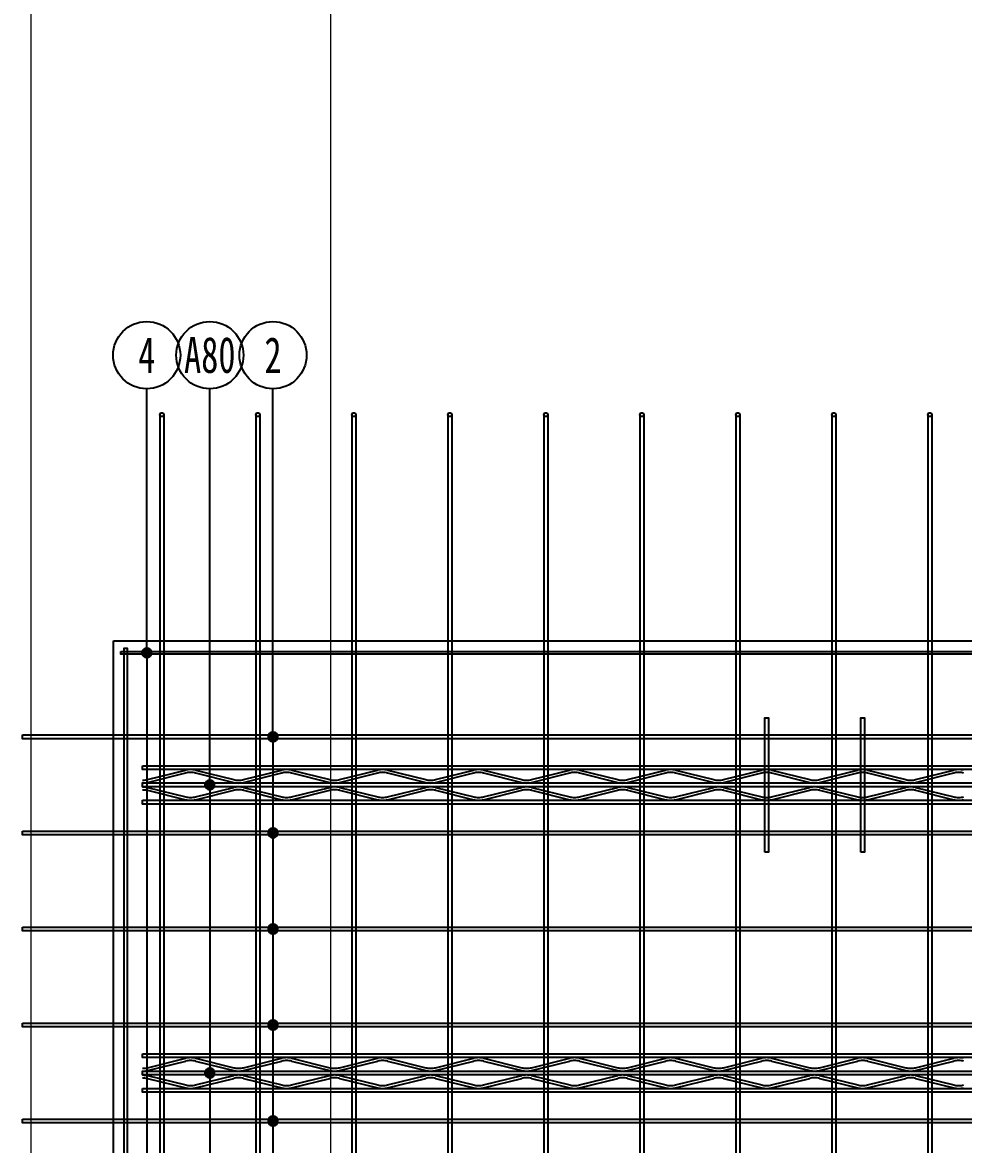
# Model space of a CAD drawing. Extents: x -524 to 129100, y -10500 to 1.
# Drawn here: x 45682 to 47643, y -7687 to -5351 of the extents above; entities that cross this region are included whole.
import ezdxf

# ---------------------------------------------------------------- set-up
doc = ezdxf.new("R2010")
doc.units = 0
doc.header["$LTSCALE"] = 250
doc.layers.get('0').update_dxf_attribs({"linetype": 'CONTINUOUS'})
for name, color, linetype in [('BeePC-CC', 171, 'CONTINUOUS'), ('BeePC-GJ-LEVEL', 141, 'CONTINUOUS'), ('BeePC-GJ-Truss', 185, 'CONTINUOUS'), ('BeePC-TONG-ZT', 50, 'CONTINUOUS')]:
    doc.layers.add(name, color=color, linetype=linetype)
doc.layers.add('G-ANNO-TTLB', color=7, linetype='CONTINUOUS', lineweight=9)
doc.layers.add('G-ANNO-TTLB-THIN', color=7, linetype='CONTINUOUS', lineweight=9)
doc.styles.add('通用样式', font='simfang.ttf', dxfattribs={"width": 0.7})

# ---------------------------------------------------------------- blocks, each defined once
blk = doc.blocks.new('A2-嗡嗡 - A2_嗡嗡-493291-DB1详图')
at = {"layer": 'G-ANNO-TTLB'}
blk.add_line((27.5, -513), (27.5, -113), dxfattribs=at)
at = {"layer": 'G-ANNO-TTLB-THIN'}
blk.add_line((2.5, -103), (2.5, -523), dxfattribs=at)
blk = doc.blocks.new('BeePC_TagPoint')
h = blk.add_hatch(color=256)
edge = h.paths.add_edge_path(flags=0)
edge.add_arc((0, 0), 10, 0, 180)
edge.add_arc((0, 0), 10, 180, 360)
blk.add_lwpolyline([(10, 0, 1), (-10, 0, 1)], format="xyb", close=True)

msp = doc.modelspace()

# ---------------------------------------------------------------- block references
at = {"xscale": 25, "yscale": 25, "zscale": 25}
msp.add_blockref('A2-嗡嗡 - A2_嗡嗡-493291-DB1详图', (45637.5, 2575), dxfattribs=at)

# ---------------------------------------------------------------- next in the draw order: linework, layer by layer
for points in [[(47228.6, -7078.4), (47228.6, -6798.4), (47236.6, -6798.4), (47236.6, -7078.4), (47228.6, -7078.4)], [(47428.6, -7078.4), (47428.6, -6798.4), (47436.6, -6798.4), (47436.6, -7078.4), (47428.6, -7078.4)]]:
    msp.add_lwpolyline(points)
at = {"layer": 'BeePC-CC'}
for p, q in [((45941.3, -6663.4), (45941.3, -6113.4)), ((46072.6, -6938.4), (46072.6, -6113.4)), ((46204.3, -6838.4), (46204.3, -6113.4)), ((45941.3, -6663.4), (45941.3, -9013.4)), ((46204.3, -6838.4), (46204.3, -7038.4)), ((46072.6, -6938.4), (46072.6, -7538.4)), ((46204.3, -7038.4), (46204.3, -7238.4)), ((46204.3, -7238.4), (46204.3, -7438.4)), ((46204.3, -7438.4), (46204.3, -7638.4)), ((46072.6, -7538.4), (46072.6, -8138.4)), ((46204.3, -7638.4), (46204.3, -7838.4))]:
    msp.add_line(p, q, dxfattribs=at)
for centre in [(45941.3, -6043.4), (46072.6, -6043.4), (46204.3, -6043.4)]:
    msp.add_circle(centre, 70, dxfattribs=at)
at = {"layer": 'BeePC-GJ-LEVEL'}
for points in [[(45968.6, -6167.4), (45968.6, -9509.4)], [(45976.6, -6167.4), (45976.6, -9509.4)], [(46168.6, -6167.4), (46168.6, -9509.4)], [(46176.6, -6167.4), (46176.6, -9509.4)], [(46368.6, -6167.4), (46368.6, -9509.4)], [(46376.6, -6167.4), (46376.6, -9509.4)], [(46568.6, -6167.4), (46568.6, -9509.4)], [(46576.6, -6167.4), (46576.6, -9509.4)], [(46768.6, -6167.4), (46768.6, -9509.4)], [(46776.6, -6167.4), (46776.6, -9509.4)], [(46968.6, -6167.4), (46968.6, -9509.4)], [(46976.6, -6167.4), (46976.6, -9509.4)], [(47168.6, -6167.4), (47168.6, -9509.4)], [(47176.6, -6167.4), (47176.6, -9509.4)], [(47368.6, -6167.4), (47368.6, -9509.4)], [(47376.6, -6167.4), (47376.6, -9509.4)], [(47568.6, -6167.4), (47568.6, -9509.4)], [(47576.6, -6167.4), (47576.6, -9509.4)], [(45894.3, -9023.4), (45894.3, -6653.4), (45900.3, -6653.4), (45900.3, -9023.4), (45894.3, -9023.4)], [(45887.3, -6660.4), (53477.8, -6660.4), (53477.8, -6666.4), (45887.3, -6666.4), (45887.3, -6660.4)], [(45682.3, -6834.4), (53632.8, -6834.4), (53632.8, -6842.4), (45682.3, -6842.4), (45682.3, -6834.4)], [(45682.3, -7034.4), (53632.8, -7034.4), (53632.8, -7042.4), (45682.3, -7042.4), (45682.3, -7034.4)], [(45682.3, -7234.4), (53632.8, -7234.4), (53632.8, -7242.4), (45682.3, -7242.4), (45682.3, -7234.4)], [(45682.3, -7434.4), (53632.8, -7434.4), (53632.8, -7442.4), (45682.3, -7442.4), (45682.3, -7434.4)], [(45682.3, -7634.4), (53632.8, -7634.4), (53632.8, -7642.4), (45682.3, -7642.4), (45682.3, -7634.4)]]:
    msp.add_lwpolyline(points, dxfattribs=at)
for centre in [(45972.6, -6167.4), (46172.6, -6167.4), (46372.6, -6167.4), (46572.6, -6167.4), (46772.6, -6167.4), (46972.6, -6167.4), (47172.6, -6167.4), (47372.6, -6167.4), (47572.6, -6167.4)]:
    msp.add_circle(centre, 4, dxfattribs=at)
at = {"layer": 'BeePC-GJ-Truss'}
for points in [[(45932.6, -6898.4), (53432.6, -6898.4), (53432.6, -6906.4), (45932.6, -6906.4), (45932.6, -6898.4)], [(45932.6, -6928.4), (45935.9, -6928.4), (45939.1, -6928.1), (45942.8, -6927.3), (46022.4, -6907.6)], [(45932.6, -6934.4), (53432.6, -6934.4), (53432.6, -6942.4), (45932.6, -6942.4), (45932.6, -6934.4), (45936, -6934.3), (45939.2, -6933.9), (45942.8, -6933.3), (46022.4, -6913.6)], [(46042.8, -6907.6), (46122.4, -6927.3)], [(46042.8, -6913.6), (46122.4, -6933.3)], [(46142.8, -6927.3), (46222.4, -6907.6)], [(46142.8, -6933.3), (46222.4, -6913.6)], [(46242.8, -6907.6), (46322.4, -6927.3)], [(46242.8, -6913.6), (46322.4, -6933.3)], [(46342.8, -6927.3), (46422.4, -6907.6)], [(46342.8, -6933.3), (46422.4, -6913.6)], [(46442.8, -6907.6), (46522.4, -6927.3)], [(46442.8, -6913.6), (46522.4, -6933.3)], [(46542.8, -6927.3), (46622.4, -6907.6)], [(46542.8, -6933.3), (46622.4, -6913.6)], [(46642.8, -6907.6), (46722.4, -6927.3)], [(46642.8, -6913.6), (46722.4, -6933.3)], [(46742.8, -6927.3), (46822.4, -6907.6)], [(46742.8, -6933.3), (46822.4, -6913.6)], [(46842.8, -6907.6), (46922.4, -6927.3)], [(46842.8, -6913.6), (46922.4, -6933.3)], [(46942.8, -6927.3), (47022.4, -6907.6)], [(46942.8, -6933.3), (47022.4, -6913.6)], [(47042.8, -6907.6), (47122.4, -6927.3)], [(47042.8, -6913.6), (47122.4, -6933.3)], [(47142.8, -6927.3), (47222.4, -6907.6)], [(47142.8, -6933.3), (47222.4, -6913.6)], [(47242.8, -6907.6), (47322.4, -6927.3)], [(47242.8, -6913.6), (47322.4, -6933.3)], [(47342.8, -6927.3), (47422.4, -6907.6)], [(47342.8, -6933.3), (47422.4, -6913.6)], [(47442.8, -6907.6), (47522.4, -6927.3)], [(47442.8, -6913.6), (47522.4, -6933.3)], [(47542.8, -6927.3), (47622.4, -6907.6)], [(47542.8, -6933.3), (47622.4, -6913.6)], [(45932.6, -6942.4), (45936, -6942.6), (45939.2, -6942.9), (45942.8, -6943.6), (46022.4, -6963.3)], [(45932.6, -6948.4), (45936.6, -6948.5), (45939.7, -6948.9), (45942.8, -6949.6), (46022.4, -6969.3)], [(46042.8, -6963.3), (46122.4, -6943.6)], [(46042.8, -6969.3), (46122.4, -6949.6)], [(46142.8, -6943.6), (46222.4, -6963.3)], [(46142.8, -6949.6), (46222.4, -6969.3)], [(46242.8, -6963.3), (46322.4, -6943.6)], [(46242.8, -6969.3), (46322.4, -6949.6)], [(46342.8, -6943.6), (46422.4, -6963.3)], [(46342.8, -6949.6), (46422.4, -6969.3)], [(46442.8, -6963.3), (46522.4, -6943.6)], [(46442.8, -6969.3), (46522.4, -6949.6)], [(46542.8, -6943.6), (46622.4, -6963.3)], [(46542.8, -6949.6), (46622.4, -6969.3)], [(46642.8, -6963.3), (46722.4, -6943.6)], [(46642.8, -6969.3), (46722.4, -6949.6)], [(46742.8, -6943.6), (46822.4, -6963.3)], [(46742.8, -6949.6), (46822.4, -6969.3)], [(46842.8, -6963.3), (46922.4, -6943.6)], [(46842.8, -6969.3), (46922.4, -6949.6)], [(46942.8, -6943.6), (47022.4, -6963.3)], [(46942.8, -6949.6), (47022.4, -6969.3)], [(47042.8, -6963.3), (47122.4, -6943.6)], [(47042.8, -6969.3), (47122.4, -6949.6)], [(47142.8, -6943.6), (47222.4, -6963.3)], [(47142.8, -6949.6), (47222.4, -6969.3)], [(47242.8, -6963.3), (47322.4, -6943.6)], [(47242.8, -6969.3), (47322.4, -6949.6)], [(47342.8, -6943.6), (47422.4, -6963.3)], [(47342.8, -6949.6), (47422.4, -6969.3)], [(47442.8, -6963.3), (47522.4, -6943.6)], [(47442.8, -6969.3), (47522.4, -6949.6)], [(47542.8, -6943.6), (47622.4, -6963.3)], [(47542.8, -6949.6), (47622.4, -6969.3)], [(45932.6, -6970.4), (53432.6, -6970.4), (53432.6, -6978.4), (45932.6, -6978.4), (45932.6, -6970.4)], [(45932.6, -7498.4), (53432.6, -7498.4), (53432.6, -7506.4), (45932.6, -7506.4), (45932.6, -7498.4)], [(45932.6, -7528.4), (45935.9, -7528.4), (45939.1, -7528.1), (45942.8, -7527.3), (46022.4, -7507.6)], [(45932.6, -7534.4), (53432.6, -7534.4), (53432.6, -7542.4), (45932.6, -7542.4), (45932.6, -7534.4), (45936, -7534.3), (45939.2, -7533.9), (45942.8, -7533.3), (46022.4, -7513.6)], [(46042.8, -7507.6), (46122.4, -7527.3)], [(46042.8, -7513.6), (46122.4, -7533.3)], [(46142.8, -7527.3), (46222.4, -7507.6)], [(46142.8, -7533.3), (46222.4, -7513.6)], [(46242.8, -7507.6), (46322.4, -7527.3)], [(46242.8, -7513.6), (46322.4, -7533.3)], [(46342.8, -7527.3), (46422.4, -7507.6)], [(46342.8, -7533.3), (46422.4, -7513.6)], [(46442.8, -7507.6), (46522.4, -7527.3)], [(46442.8, -7513.6), (46522.4, -7533.3)], [(46542.8, -7527.3), (46622.4, -7507.6)], [(46542.8, -7533.3), (46622.4, -7513.6)], [(46642.8, -7507.6), (46722.4, -7527.3)], [(46642.8, -7513.6), (46722.4, -7533.3)], [(46742.8, -7527.3), (46822.4, -7507.6)], [(46742.8, -7533.3), (46822.4, -7513.6)], [(46842.8, -7507.6), (46922.4, -7527.3)], [(46842.8, -7513.6), (46922.4, -7533.3)], [(46942.8, -7527.3), (47022.4, -7507.6)], [(46942.8, -7533.3), (47022.4, -7513.6)], [(47042.8, -7507.6), (47122.4, -7527.3)], [(47042.8, -7513.6), (47122.4, -7533.3)], [(47142.8, -7527.3), (47222.4, -7507.6)], [(47142.8, -7533.3), (47222.4, -7513.6)], [(47242.8, -7507.6), (47322.4, -7527.3)], [(47242.8, -7513.6), (47322.4, -7533.3)], [(47342.8, -7527.3), (47422.4, -7507.6)], [(47342.8, -7533.3), (47422.4, -7513.6)], [(47442.8, -7507.6), (47522.4, -7527.3)], [(47442.8, -7513.6), (47522.4, -7533.3)], [(47542.8, -7527.3), (47622.4, -7507.6)], [(47542.8, -7533.3), (47622.4, -7513.6)], [(45932.6, -7542.4), (45936, -7542.6), (45939.2, -7542.9), (45942.8, -7543.6), (46022.4, -7563.3)], [(46042.8, -7563.3), (46122.4, -7543.6)], [(46142.8, -7543.6), (46222.4, -7563.3)], [(46242.8, -7563.3), (46322.4, -7543.6)], [(46342.8, -7543.6), (46422.4, -7563.3)], [(46442.8, -7563.3), (46522.4, -7543.6)], [(46542.8, -7543.6), (46622.4, -7563.3)], [(46642.8, -7563.3), (46722.4, -7543.6)], [(46742.8, -7543.6), (46822.4, -7563.3)], [(46842.8, -7563.3), (46922.4, -7543.6)], [(46942.8, -7543.6), (47022.4, -7563.3)], [(47042.8, -7563.3), (47122.4, -7543.6)], [(47142.8, -7543.6), (47222.4, -7563.3)], [(47242.8, -7563.3), (47322.4, -7543.6)], [(47342.8, -7543.6), (47422.4, -7563.3)], [(47442.8, -7563.3), (47522.4, -7543.6)], [(47542.8, -7543.6), (47622.4, -7563.3)], [(45932.6, -7548.4), (45936.6, -7548.5), (45939.7, -7548.9), (45942.8, -7549.6), (46022.4, -7569.3)], [(45932.6, -7570.4), (53432.6, -7570.4), (53432.6, -7578.4), (45932.6, -7578.4), (45932.6, -7570.4)], [(46042.8, -7569.3), (46122.4, -7549.6)], [(46142.8, -7549.6), (46222.4, -7569.3)], [(46242.8, -7569.3), (46322.4, -7549.6)], [(46342.8, -7549.6), (46422.4, -7569.3)], [(46442.8, -7569.3), (46522.4, -7549.6)], [(46542.8, -7549.6), (46622.4, -7569.3)], [(46642.8, -7569.3), (46722.4, -7549.6)], [(46742.8, -7549.6), (46822.4, -7569.3)], [(46842.8, -7569.3), (46922.4, -7549.6)], [(46942.8, -7549.6), (47022.4, -7569.3)], [(47042.8, -7569.3), (47122.4, -7549.6)], [(47142.8, -7549.6), (47222.4, -7569.3)], [(47242.8, -7569.3), (47322.4, -7549.6)], [(47342.8, -7549.6), (47422.4, -7569.3)], [(47442.8, -7569.3), (47522.4, -7549.6)], [(47542.8, -7549.6), (47622.4, -7569.3)]]:
    msp.add_lwpolyline(points, dxfattribs=at)
for centre, major_axis, start_param, end_param in [((46033.8, -6911.6), (18, 0), 1.635672, 2.256488), ((46031.4, -6915.9), (12, 0), 1.470144, 2.422017), ((46031.4, -6911.6), (18, 0), 0.885104, 1.50592), ((46033.8, -6915.9), (12, 0), 0.719576, 1.671449), ((46233.8, -6911.6), (18, 0), 1.635672, 2.256488), ((46231.4, -6915.9), (12, 0), 1.470144, 2.422017), ((46231.4, -6911.6), (18, 0), 0.885104, 1.50592), ((46233.8, -6915.9), (12, 0), 0.719576, 1.671449), ((46433.8, -6911.6), (18, 0), 1.635672, 2.256488), ((46431.4, -6915.9), (12, 0), 1.470144, 2.422017), ((46431.4, -6911.6), (18, 0), 0.885104, 1.50592), ((46433.8, -6915.9), (12, 0), 0.719576, 1.671449), ((46633.8, -6911.6), (18, 0), 1.635672, 2.256488), ((46631.4, -6915.9), (12, 0), 1.470144, 2.422017), ((46631.4, -6911.6), (18, 0), 0.885104, 1.50592), ((46633.8, -6915.9), (12, 0), 0.719576, 1.671449), ((46833.8, -6911.6), (18, 0), 1.635672, 2.256488), ((46831.4, -6915.9), (12, 0), 1.470144, 2.422017), ((46831.4, -6911.6), (18, 0), 0.885104, 1.50592), ((46833.8, -6915.9), (12, 0), 0.719576, 1.671449), ((47033.8, -6911.6), (18, 0), 1.635672, 2.256488), ((47031.4, -6915.9), (12, 0), 1.470144, 2.422017), ((47031.4, -6911.6), (18, 0), 0.885104, 1.50592), ((47033.8, -6915.9), (12, 0), 0.719576, 1.671449), ((47233.8, -6911.6), (18, 0), 1.635672, 2.256488), ((47231.4, -6915.9), (12, 0), 1.470144, 2.422017), ((47231.4, -6911.6), (18, 0), 0.885104, 1.50592), ((47233.8, -6915.9), (12, 0), 0.719576, 1.671449), ((47433.8, -6911.6), (18, 0), 1.635672, 2.256488), ((47431.4, -6915.9), (12, 0), 1.470144, 2.422017), ((47431.4, -6911.6), (18, 0), 0.885104, 1.50592), ((47433.8, -6915.9), (12, 0), 0.719576, 1.671449), ((47633.8, -6911.6), (18, 0), 1.635672, 2.256488), ((47631.4, -6915.9), (12, 0), 1.470144, 2.422017), ((47631.4, -6911.6), (18, 0), 0.885104, 1.50592), ((47633.8, -6915.9), (12, 0), 0.719576, 1.671449), ((46131.4, -6925), (12, 0), 3.861169, 4.813041), ((46133.8, -6929.3), (18, 0), 4.026697, 4.647513), ((46133.8, -6925), (12, 0), 4.611737, 5.563609), ((46131.4, -6929.3), (18, 0), 4.777265, 5.398081), ((46331.4, -6925), (12, 0), 3.861169, 4.813041), ((46333.8, -6929.3), (18, 0), 4.026697, 4.647513), ((46333.8, -6925), (12, 0), 4.611737, 5.563609), ((46331.4, -6929.3), (18, 0), 4.777265, 5.398081), ((46531.4, -6925), (12, 0), 3.861169, 4.813041), ((46533.8, -6929.3), (18, 0), 4.026697, 4.647513), ((46533.8, -6925), (12, 0), 4.611737, 5.563609), ((46531.4, -6929.3), (18, 0), 4.777265, 5.398081), ((46731.4, -6925), (12, 0), 3.861169, 4.813041), ((46733.8, -6929.3), (18, 0), 4.026697, 4.647513), ((46733.8, -6925), (12, 0), 4.611737, 5.563609), ((46731.4, -6929.3), (18, 0), 4.777265, 5.398081), ((46931.4, -6925), (12, 0), 3.861169, 4.813041), ((46933.8, -6929.3), (18, 0), 4.026697, 4.647513), ((46933.8, -6925), (12, 0), 4.611737, 5.563609), ((46931.4, -6929.3), (18, 0), 4.777265, 5.398081), ((47131.4, -6925), (12, 0), 3.861169, 4.813041), ((47133.8, -6929.3), (18, 0), 4.026697, 4.647513), ((47133.8, -6925), (12, 0), 4.611737, 5.563609), ((47131.4, -6929.3), (18, 0), 4.777265, 5.398081), ((47331.4, -6925), (12, 0), 3.861169, 4.813041), ((47333.8, -6929.3), (18, 0), 4.026697, 4.647513), ((47333.8, -6925), (12, 0), 4.611737, 5.563609), ((47331.4, -6929.3), (18, 0), 4.777265, 5.398081), ((47531.4, -6925), (12, 0), 3.861169, 4.813041), ((47533.8, -6929.3), (18, 0), 4.026697, 4.647513), ((47533.8, -6925), (12, 0), 4.611737, 5.563609), ((47531.4, -6929.3), (18, 0), 4.777265, 5.398081), ((46031.4, -6961), (12, 0), 3.861169, 4.813041), ((46033.8, -6961), (12, 0), 4.611737, 5.563609), ((46133.8, -6947.6), (18, 0), 1.635672, 2.256488), ((46131.4, -6951.9), (12, 0), 1.470144, 2.422017), ((46131.4, -6947.6), (18, 0), 0.885104, 1.50592), ((46133.8, -6951.9), (12, 0), 0.719576, 1.671449), ((46231.4, -6961), (12, 0), 3.861169, 4.813041), ((46233.8, -6961), (12, 0), 4.611737, 5.563609), ((46333.8, -6947.6), (18, 0), 1.635672, 2.256488), ((46331.4, -6951.9), (12, 0), 1.470144, 2.422017), ((46331.4, -6947.6), (18, 0), 0.885104, 1.50592), ((46333.8, -6951.9), (12, 0), 0.719576, 1.671449), ((46431.4, -6961), (12, 0), 3.861169, 4.813041), ((46433.8, -6961), (12, 0), 4.611737, 5.563609), ((46533.8, -6947.6), (18, 0), 1.635672, 2.256488), ((46531.4, -6951.9), (12, 0), 1.470144, 2.422017), ((46531.4, -6947.6), (18, 0), 0.885104, 1.50592), ((46533.8, -6951.9), (12, 0), 0.719576, 1.671449), ((46631.4, -6961), (12, 0), 3.861169, 4.813041), ((46633.8, -6961), (12, 0), 4.611737, 5.563609), ((46733.8, -6947.6), (18, 0), 1.635672, 2.256488), ((46731.4, -6951.9), (12, 0), 1.470144, 2.422017), ((46731.4, -6947.6), (18, 0), 0.885104, 1.50592), ((46733.8, -6951.9), (12, 0), 0.719576, 1.671449), ((46831.4, -6961), (12, 0), 3.861169, 4.813041), ((46833.8, -6961), (12, 0), 4.611737, 5.563609), ((46933.8, -6947.6), (18, 0), 1.635672, 2.256488), ((46931.4, -6951.9), (12, 0), 1.470144, 2.422017), ((46931.4, -6947.6), (18, 0), 0.885104, 1.50592), ((46933.8, -6951.9), (12, 0), 0.719576, 1.671449), ((47031.4, -6961), (12, 0), 3.861169, 4.813041), ((47033.8, -6961), (12, 0), 4.611737, 5.563609), ((47133.8, -6947.6), (18, 0), 1.635672, 2.256488), ((47131.4, -6951.9), (12, 0), 1.470144, 2.422017), ((47131.4, -6947.6), (18, 0), 0.885104, 1.50592), ((47133.8, -6951.9), (12, 0), 0.719576, 1.671449), ((47231.4, -6961), (12, 0), 3.861169, 4.813041), ((47233.8, -6961), (12, 0), 4.611737, 5.563609), ((47333.8, -6947.6), (18, 0), 1.635672, 2.256488), ((47331.4, -6951.9), (12, 0), 1.470144, 2.422017), ((47331.4, -6947.6), (18, 0), 0.885104, 1.50592), ((47333.8, -6951.9), (12, 0), 0.719576, 1.671449), ((47431.4, -6961), (12, 0), 3.861169, 4.813041), ((47433.8, -6961), (12, 0), 4.611737, 5.563609), ((47533.8, -6947.6), (18, 0), 1.635672, 2.256488), ((47531.4, -6951.9), (12, 0), 1.470144, 2.422017), ((47531.4, -6947.6), (18, 0), 0.885104, 1.50592), ((47533.8, -6951.9), (12, 0), 0.719576, 1.671449), ((47631.4, -6961), (12, 0), 3.861169, 4.813041), ((47633.8, -6961), (12, 0), 4.611737, 5.563609), ((46033.8, -6965.3), (18, 0), 4.026697, 4.647513), ((46031.4, -6965.3), (18, 0), 4.777265, 5.398081), ((46233.8, -6965.3), (18, 0), 4.026697, 4.647513), ((46231.4, -6965.3), (18, 0), 4.777265, 5.398081), ((46433.8, -6965.3), (18, 0), 4.026697, 4.647513), ((46431.4, -6965.3), (18, 0), 4.777265, 5.398081), ((46633.8, -6965.3), (18, 0), 4.026697, 4.647513), ((46631.4, -6965.3), (18, 0), 4.777265, 5.398081), ((46833.8, -6965.3), (18, 0), 4.026697, 4.647513), ((46831.4, -6965.3), (18, 0), 4.777265, 5.398081), ((47033.8, -6965.3), (18, 0), 4.026697, 4.647513), ((47031.4, -6965.3), (18, 0), 4.777265, 5.398081), ((47233.8, -6965.3), (18, 0), 4.026697, 4.647513), ((47231.4, -6965.3), (18, 0), 4.777265, 5.398081), ((47433.8, -6965.3), (18, 0), 4.026697, 4.647513), ((47431.4, -6965.3), (18, 0), 4.777265, 5.398081), ((47633.8, -6965.3), (18, 0), 4.026697, 4.647513), ((47631.4, -6965.3), (18, 0), 4.777265, 5.398081), ((46033.8, -7511.6), (18, 0), 1.635672, 2.256488), ((46031.4, -7515.9), (12, 0), 1.470144, 2.422017), ((46031.4, -7511.6), (18, 0), 0.885104, 1.50592), ((46033.8, -7515.9), (12, 0), 0.719576, 1.671449), ((46233.8, -7511.6), (18, 0), 1.635672, 2.256488), ((46231.4, -7515.9), (12, 0), 1.470144, 2.422017), ((46231.4, -7511.6), (18, 0), 0.885104, 1.50592), ((46233.8, -7515.9), (12, 0), 0.719576, 1.671449), ((46433.8, -7511.6), (18, 0), 1.635672, 2.256488), ((46431.4, -7515.9), (12, 0), 1.470144, 2.422017), ((46431.4, -7511.6), (18, 0), 0.885104, 1.50592), ((46433.8, -7515.9), (12, 0), 0.719576, 1.671449), ((46633.8, -7511.6), (18, 0), 1.635672, 2.256488), ((46631.4, -7515.9), (12, 0), 1.470144, 2.422017), ((46631.4, -7511.6), (18, 0), 0.885104, 1.50592), ((46633.8, -7515.9), (12, 0), 0.719576, 1.671449), ((46833.8, -7511.6), (18, 0), 1.635672, 2.256488), ((46831.4, -7515.9), (12, 0), 1.470144, 2.422017), ((46831.4, -7511.6), (18, 0), 0.885104, 1.50592), ((46833.8, -7515.9), (12, 0), 0.719576, 1.671449), ((47033.8, -7511.6), (18, 0), 1.635672, 2.256488), ((47031.4, -7515.9), (12, 0), 1.470144, 2.422017), ((47031.4, -7511.6), (18, 0), 0.885104, 1.50592), ((47033.8, -7515.9), (12, 0), 0.719576, 1.671449), ((47233.8, -7511.6), (18, 0), 1.635672, 2.256488), ((47231.4, -7515.9), (12, 0), 1.470144, 2.422017), ((47231.4, -7511.6), (18, 0), 0.885104, 1.50592), ((47233.8, -7515.9), (12, 0), 0.719576, 1.671449), ((47433.8, -7511.6), (18, 0), 1.635672, 2.256488), ((47431.4, -7515.9), (12, 0), 1.470144, 2.422017), ((47431.4, -7511.6), (18, 0), 0.885104, 1.50592), ((47433.8, -7515.9), (12, 0), 0.719576, 1.671449), ((47633.8, -7511.6), (18, 0), 1.635672, 2.256488), ((47631.4, -7515.9), (12, 0), 1.470144, 2.422017), ((47631.4, -7511.6), (18, 0), 0.885104, 1.50592), ((47633.8, -7515.9), (12, 0), 0.719576, 1.671449), ((46131.4, -7525), (12, 0), 3.861169, 4.813041), ((46133.8, -7529.3), (18, 0), 4.026697, 4.647513), ((46133.8, -7547.6), (18, 0), 1.635672, 2.256488), ((46133.8, -7525), (12, 0), 4.611737, 5.563609), ((46131.4, -7529.3), (18, 0), 4.777265, 5.398081), ((46131.4, -7547.6), (18, 0), 0.885104, 1.50592), ((46331.4, -7525), (12, 0), 3.861169, 4.813041), ((46333.8, -7529.3), (18, 0), 4.026697, 4.647513), ((46333.8, -7547.6), (18, 0), 1.635672, 2.256488), ((46333.8, -7525), (12, 0), 4.611737, 5.563609), ((46331.4, -7529.3), (18, 0), 4.777265, 5.398081), ((46331.4, -7547.6), (18, 0), 0.885104, 1.50592), ((46531.4, -7525), (12, 0), 3.861169, 4.813041), ((46533.8, -7529.3), (18, 0), 4.026697, 4.647513), ((46533.8, -7547.6), (18, 0), 1.635672, 2.256488), ((46533.8, -7525), (12, 0), 4.611737, 5.563609), ((46531.4, -7529.3), (18, 0), 4.777265, 5.398081), ((46531.4, -7547.6), (18, 0), 0.885104, 1.50592), ((46731.4, -7525), (12, 0), 3.861169, 4.813041), ((46733.8, -7529.3), (18, 0), 4.026697, 4.647513), ((46733.8, -7547.6), (18, 0), 1.635672, 2.256488), ((46733.8, -7525), (12, 0), 4.611737, 5.563609), ((46731.4, -7529.3), (18, 0), 4.777265, 5.398081), ((46731.4, -7547.6), (18, 0), 0.885104, 1.50592), ((46931.4, -7525), (12, 0), 3.861169, 4.813041), ((46933.8, -7529.3), (18, 0), 4.026697, 4.647513), ((46933.8, -7547.6), (18, 0), 1.635672, 2.256488), ((46933.8, -7525), (12, 0), 4.611737, 5.563609), ((46931.4, -7529.3), (18, 0), 4.777265, 5.398081), ((46931.4, -7547.6), (18, 0), 0.885104, 1.50592), ((47131.4, -7525), (12, 0), 3.861169, 4.813041), ((47133.8, -7529.3), (18, 0), 4.026697, 4.647513), ((47133.8, -7547.6), (18, 0), 1.635672, 2.256488), ((47133.8, -7525), (12, 0), 4.611737, 5.563609), ((47131.4, -7529.3), (18, 0), 4.777265, 5.398081), ((47131.4, -7547.6), (18, 0), 0.885104, 1.50592), ((47331.4, -7525), (12, 0), 3.861169, 4.813041), ((47333.8, -7529.3), (18, 0), 4.026697, 4.647513), ((47333.8, -7547.6), (18, 0), 1.635672, 2.256488), ((47333.8, -7525), (12, 0), 4.611737, 5.563609), ((47331.4, -7529.3), (18, 0), 4.777265, 5.398081), ((47331.4, -7547.6), (18, 0), 0.885104, 1.50592), ((47531.4, -7525), (12, 0), 3.861169, 4.813041), ((47533.8, -7529.3), (18, 0), 4.026697, 4.647513), ((47533.8, -7547.6), (18, 0), 1.635672, 2.256488), ((47533.8, -7525), (12, 0), 4.611737, 5.563609), ((47531.4, -7529.3), (18, 0), 4.777265, 5.398081), ((47531.4, -7547.6), (18, 0), 0.885104, 1.50592), ((46031.4, -7561), (12, 0), 3.861169, 4.813041), ((46033.8, -7565.3), (18, 0), 4.026697, 4.647513), ((46033.8, -7561), (12, 0), 4.611737, 5.563609), ((46031.4, -7565.3), (18, 0), 4.777265, 5.398081), ((46131.4, -7551.9), (12, 0), 1.470144, 2.422017), ((46133.8, -7551.9), (12, 0), 0.719576, 1.671449), ((46231.4, -7561), (12, 0), 3.861169, 4.813041), ((46233.8, -7565.3), (18, 0), 4.026697, 4.647513), ((46233.8, -7561), (12, 0), 4.611737, 5.563609), ((46231.4, -7565.3), (18, 0), 4.777265, 5.398081), ((46331.4, -7551.9), (12, 0), 1.470144, 2.422017), ((46333.8, -7551.9), (12, 0), 0.719576, 1.671449), ((46431.4, -7561), (12, 0), 3.861169, 4.813041), ((46433.8, -7565.3), (18, 0), 4.026697, 4.647513), ((46433.8, -7561), (12, 0), 4.611737, 5.563609), ((46431.4, -7565.3), (18, 0), 4.777265, 5.398081), ((46531.4, -7551.9), (12, 0), 1.470144, 2.422017), ((46533.8, -7551.9), (12, 0), 0.719576, 1.671449), ((46631.4, -7561), (12, 0), 3.861169, 4.813041), ((46633.8, -7565.3), (18, 0), 4.026697, 4.647513), ((46633.8, -7561), (12, 0), 4.611737, 5.563609), ((46631.4, -7565.3), (18, 0), 4.777265, 5.398081), ((46731.4, -7551.9), (12, 0), 1.470144, 2.422017), ((46733.8, -7551.9), (12, 0), 0.719576, 1.671449), ((46831.4, -7561), (12, 0), 3.861169, 4.813041), ((46833.8, -7565.3), (18, 0), 4.026697, 4.647513), ((46833.8, -7561), (12, 0), 4.611737, 5.563609), ((46831.4, -7565.3), (18, 0), 4.777265, 5.398081), ((46931.4, -7551.9), (12, 0), 1.470144, 2.422017), ((46933.8, -7551.9), (12, 0), 0.719576, 1.671449), ((47031.4, -7561), (12, 0), 3.861169, 4.813041), ((47033.8, -7565.3), (18, 0), 4.026697, 4.647513), ((47033.8, -7561), (12, 0), 4.611737, 5.563609), ((47031.4, -7565.3), (18, 0), 4.777265, 5.398081), ((47131.4, -7551.9), (12, 0), 1.470144, 2.422017), ((47133.8, -7551.9), (12, 0), 0.719576, 1.671449), ((47231.4, -7561), (12, 0), 3.861169, 4.813041), ((47233.8, -7565.3), (18, 0), 4.026697, 4.647513), ((47233.8, -7561), (12, 0), 4.611737, 5.563609), ((47231.4, -7565.3), (18, 0), 4.777265, 5.398081), ((47331.4, -7551.9), (12, 0), 1.470144, 2.422017), ((47333.8, -7551.9), (12, 0), 0.719576, 1.671449), ((47431.4, -7561), (12, 0), 3.861169, 4.813041), ((47433.8, -7565.3), (18, 0), 4.026697, 4.647513), ((47433.8, -7561), (12, 0), 4.611737, 5.563609), ((47431.4, -7565.3), (18, 0), 4.777265, 5.398081), ((47531.4, -7551.9), (12, 0), 1.470144, 2.422017), ((47533.8, -7551.9), (12, 0), 0.719576, 1.671449), ((47631.4, -7561), (12, 0), 3.861169, 4.813041), ((47633.8, -7565.3), (18, 0), 4.026697, 4.647513), ((47633.8, -7561), (12, 0), 4.611737, 5.563609), ((47631.4, -7565.3), (18, 0), 4.777265, 5.398081)]:
    msp.add_ellipse(centre, major_axis=major_axis, ratio=0.288551, start_param=start_param, end_param=end_param, dxfattribs=at)
at = {"layer": 'BeePC-TONG-ZT'}
msp.add_lwpolyline([(45872.3, -6638.4), (53492.8, -6638.4), (53492.8, -9038.4), (45872.3, -9038.4), (45872.3, -6638.4)], dxfattribs=at)

# ---------------------------------------------------------------- next in the draw order: block references
at = {"layer": 'BeePC-CC'}
for p in [(45941.3, -6663.4), (46204.3, -6838.4), (46072.6, -6938.4), (46204.3, -7038.4), (46204.3, -7238.4), (46204.3, -7438.4), (46072.6, -7538.4), (46204.3, -7638.4)]:
    msp.add_blockref('BeePC_TagPoint', p, dxfattribs=at)

# ---------------------------------------------------------------- next in the draw order: texts
at = {"layer": 'BeePC-CC', "char_height": 75, "attachment_point": 5, "style": '通用样式'}
for s, insert in [('A80', (46072.6, -6043.4)), ('4', (45941.3, -6043.4)), ('2', (46204.3, -6043.4))]:
    msp.add_mtext(s, dxfattribs=dict(at, insert=insert))

doc.saveas('drawing.dxf')
